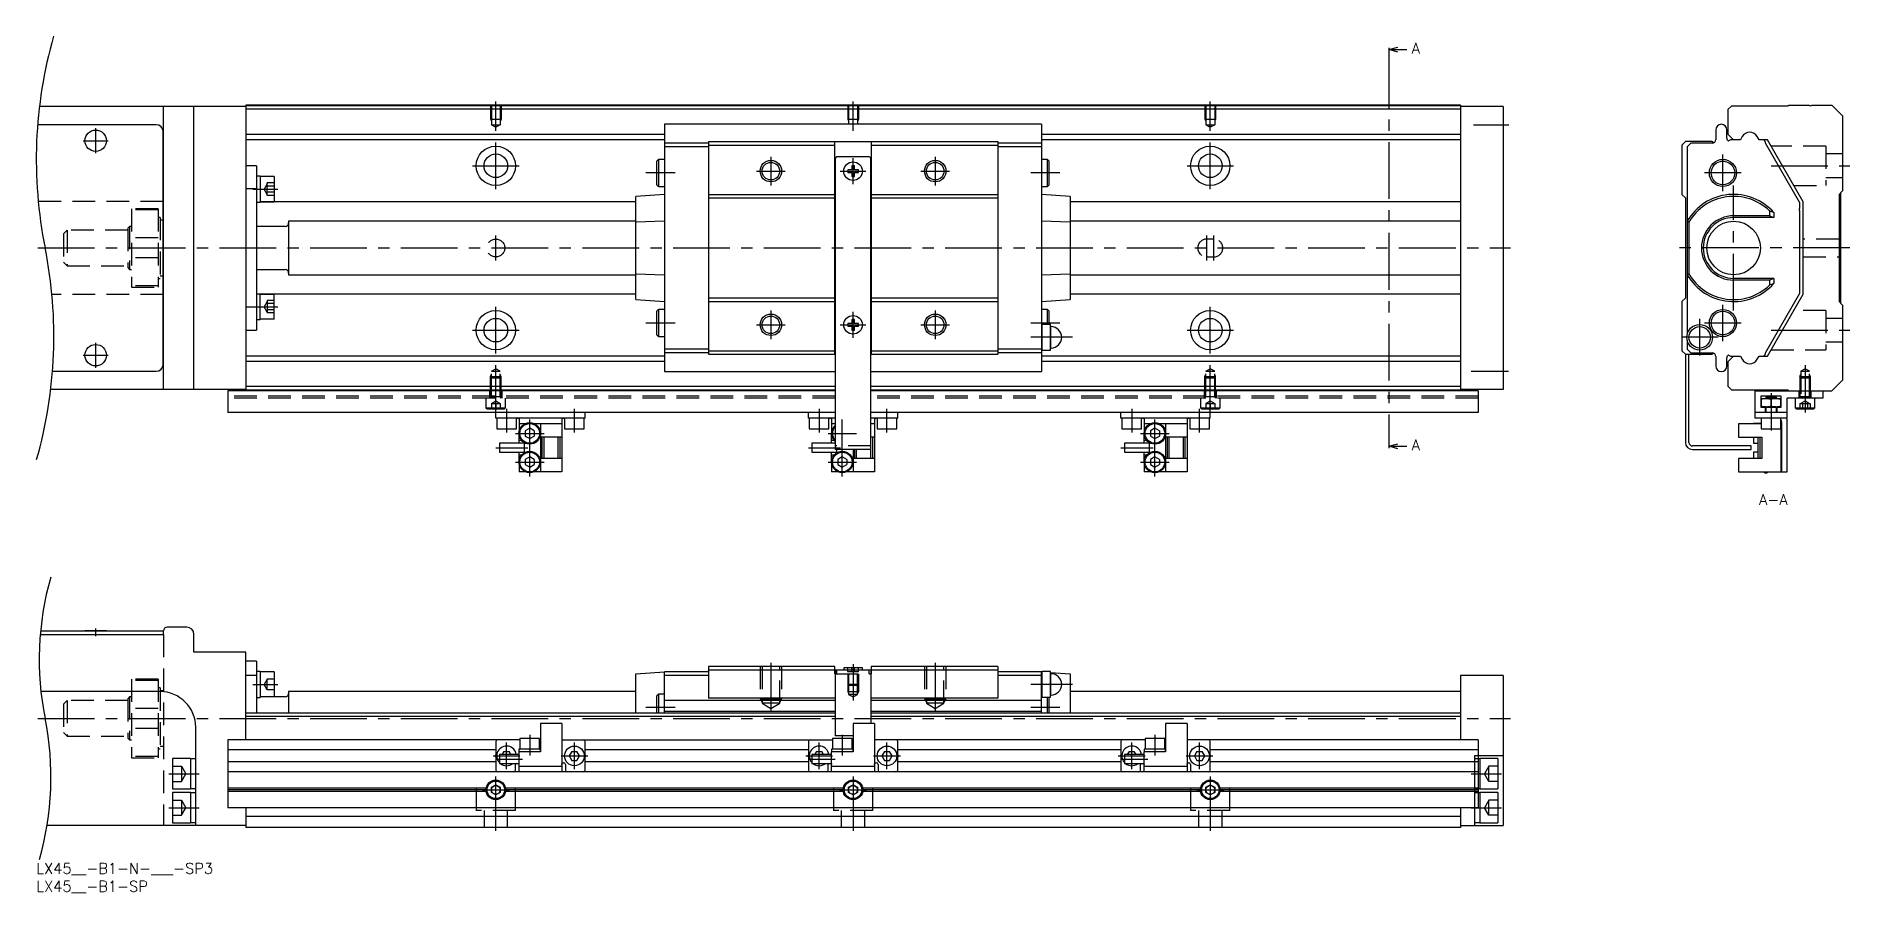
# Model space of a CAD drawing. Extents: x 0 to 508, y -8 to 231.
import ezdxf

# ---------------------------------------------------------------- set-up
doc = ezdxf.new("R2010")
doc.units = 0
doc.header["$LTSCALE"] = 0.5
doc.linetypes.add('CENTER', pattern=[50.8, 31.75, -6.35, 6.35, -6.35])
doc.linetypes.add('DASHED', pattern=[19.05, 12.7, -6.35])
for name, color, linetype in [('MSM_CENTER', 1, 'CENTER'), ('MSM_CONTINUOUS', 7, 'CONTINUOUS'), ('MSM_DASHED', 4, 'DASHED'), ('MSM_NARROW', 5, 'CONTINUOUS'), ('MSM_PART_NUMBER', 7, 'CONTINUOUS')]:
    doc.layers.add(name, color=color, linetype=linetype)
doc.styles.get("Standard").update_dxf_attribs({"font": 'txt.shx', "height": 3, "bigfont": 'bigfont.shx'})

# ---------------------------------------------------------------- blocks, each defined once
blk = doc.blocks.new('*U2')
at = {"layer": 'MSM_PART_NUMBER'}
blk.add_text('LX45__-B1-N-___-SP3', height=3, dxfattribs=at).set_placement((0, -3))
blk = doc.blocks.new('*U3')
at = {"layer": 'MSM_PART_NUMBER'}
blk.add_text('LX45__-B1-SP', height=3, dxfattribs=at).set_placement((0, -8))

msp = doc.modelspace()

# ---------------------------------------------------------------- linework, layer by layer
at = {"layer": 'MSM_CENTER'}
for p, q in [((378.64, 227.12), (378.64, 117.12)), ((128.64, 204.91), (128.64, 213.12)), ((228.64, 204.91), (228.64, 213.12)), ((328.64, 204.91), (328.64, 213.12)), ((16.64, 198.62), (16.64, 205.62)), ((402.32, 206.62), (412.26, 206.62)), ((13.14, 202.12), (20.14, 202.12)), ((128.64, 188.62), (128.64, 201.62)), ((328.64, 188.62), (328.64, 201.62)), ((472.14, 188), (472.14, 198.25)), ((122.15, 195.12), (135.14, 195.12)), ((178.84, 193.12), (170.64, 193.12)), ((201.64, 193.62), (209.64, 193.62)), ((205.64, 197.62), (205.64, 189.62)), ((225.04, 193.62), (232.24, 193.62)), ((228.64, 190.02), (228.64, 197.22)), ((247.64, 193.62), (255.64, 193.62)), ((251.64, 197.62), (251.64, 189.62)), ((286.54, 193.12), (278.44, 193.12)), ((322.14, 195.12), (335.14, 195.12)), ((477.27, 193.12), (467.01, 193.12)), ((485.67, 195.12), (507.64, 195.12)), ((60.64, 188.58), (67.64, 188.58)), ((475.14, 154.62), (475.14, 189.62)), ((128.64, 168.62), (128.64, 175.62)), ((327.64, 168.62), (327.64, 175.62)), ((329.64, 168.62), (329.64, 175.62)), ((0.46, 172.12), (412.64, 172.12)), ((507.64, 172.12), (459.64, 172.12)), ((60.64, 155.67), (67.64, 155.67)), ((128.64, 142.62), (128.64, 155.62)), ((205.64, 154.62), (205.64, 146.62)), ((228.64, 147.02), (228.64, 154.22)), ((251.64, 154.62), (251.64, 146.62)), ((328.64, 142.62), (328.64, 155.62)), ((472.14, 146), (472.14, 156.25)), ((122.14, 149.12), (135.14, 149.12)), ((178.84, 151.12), (170.64, 151.12)), ((201.64, 150.62), (209.64, 150.62)), ((225.04, 150.62), (232.24, 150.62)), ((247.64, 150.62), (255.64, 150.62)), ((286.54, 151.12), (278.44, 151.12)), ((322.14, 149.12), (335.14, 149.12)), ((465.64, 142), (465.64, 152.25)), ((477.27, 151.12), (467.01, 151.12)), ((485.67, 149.12), (507.64, 149.12)), ((16.64, 138.62), (16.64, 145.62)), ((290.04, 147.12), (278.44, 147.12)), ((470.77, 147.12), (460.51, 147.12)), ((13.14, 142.12), (20.14, 142.12)), ((128.64, 126.12), (128.64, 139.33)), ((328.64, 126.12), (328.64, 139.33)), ((401.64, 137.62), (412.14, 137.62)), ((495.14, 139.33), (495.14, 126.12)), ((131.64, 127.12), (131.64, 120.52)), ((150.64, 120.52), (150.64, 127.12)), ((219.14, 127.12), (219.14, 120.52)), ((238.14, 120.52), (238.14, 127.12)), ((306.64, 127.12), (306.64, 120.52)), ((325.64, 120.52), (325.64, 127.12)), ((485.64, 131.52), (485.64, 121.07)), ((138.13, 108.22), (138.13, 124.22)), ((225.63, 108.22), (225.63, 124.22)), ((313.13, 108.22), (313.13, 124.22)), ((134.13, 120.22), (142.13, 120.22)), ((221.63, 120.22), (229.63, 120.22)), ((309.13, 120.22), (317.13, 120.22)), ((128.64, 116.22), (137.64, 116.22)), ((134.13, 112.22), (142.13, 112.22)), ((216.14, 116.22), (225.14, 116.22)), ((221.63, 112.22), (229.63, 112.22)), ((303.64, 116.22), (312.64, 116.22)), ((309.13, 112.22), (317.13, 112.22)), ((16.64, 63.5), (16.64, 65.6)), ((205.64, 56), (205.64, 42.3)), ((251.64, 56), (251.64, 42.3)), ((228.64, 55.65), (228.64, 45.5)), ((60.64, 50), (67.64, 50)), ((290.04, 50), (278.44, 50)), ((178.84, 43.5), (170.64, 43.5)), ((286.54, 43.5), (278.44, 43.5)), ((0.46, 40.5), (412.64, 40.5)), ((138.13, 35.9), (138.13, 30.1)), ((225.63, 35.9), (225.63, 30.1)), ((313.13, 35.9), (313.13, 30.1)), ((131.64, 26.25), (131.64, 33.75)), ((150.64, 26.25), (150.64, 33.75)), ((219.14, 26.25), (219.14, 33.75)), ((238.14, 26.25), (238.14, 33.75)), ((306.64, 26.25), (306.64, 33.75)), ((325.64, 26.25), (325.64, 33.75)), ((127.89, 30), (135.39, 30)), ((128.64, 29.1), (136.14, 29.1)), ((146.89, 30), (154.39, 30)), ((215.39, 30), (222.89, 30)), ((216.14, 29.1), (223.64, 29.1)), ((234.39, 30), (241.89, 30)), ((302.89, 30), (310.39, 30)), ((303.64, 29.1), (311.14, 29.1)), ((321.89, 30), (329.39, 30)), ((37.14, 25), (45.64, 25)), ((124.89, 20.5), (132.39, 20.5)), ((128.64, 9), (128.64, 24.25)), ((224.89, 20.5), (232.39, 20.5)), ((228.64, 24.25), (228.64, 9)), ((324.89, 20.5), (332.39, 20.5)), ((328.64, 24.25), (328.64, 9)), ((401.64, 25), (410.14, 25)), ((37.14, 15.5), (45.64, 15.5)), ((401.64, 15.5), (410.14, 15.5))]:
    msp.add_line(p, q, dxfattribs=at)
at = {"layer": 'MSM_CONTINUOUS'}
for p, q in [((378.64, 227.62), (381.14, 228.29)), ((378.64, 228.12), (378.64, 227.12)), ((381.14, 226.95), (378.64, 227.62)), ((378.64, 227.62), (383.64, 227.62)), ((58.64, 211.72), (0.88, 211.72)), ((35.64, 132.52), (35.64, 211.72)), ((44.14, 132.52), (44.14, 211.72)), ((398.64, 212.12), (58.64, 212.12)), ((58.64, 212.12), (58.64, 132.12)), ((398.64, 211.92), (58.64, 211.92)), ((398.64, 210.92), (58.64, 210.92)), ((398.64, 212.12), (398.64, 132.12)), ((410.64, 211.72), (398.64, 211.72)), ((410.64, 211.72), (410.64, 132.52)), ((473.64, 210.92), (474.64, 211.92)), ((473.64, 203.87), (473.64, 210.92)), ((474.64, 211.92), (490.44, 211.92)), ((490.44, 211.92), (490.64, 212.12)), ((490.64, 212.12), (496.24, 212.12)), ((497.04, 212.12), (502.64, 212.12)), ((502.64, 212.12), (505.64, 209.12)), ((505.64, 209.12), (505.64, 188.12)), ((33.54, 206.62), (0.38, 206.62)), ((35.54, 139.62), (35.54, 204.62)), ((175.84, 203.87), (58.64, 203.87)), ((281.44, 206.72), (175.84, 206.72)), ((175.84, 206.72), (175.84, 137.52)), ((281.44, 206.72), (281.44, 137.52)), ((398.64, 203.87), (281.44, 203.87)), ((470.14, 205.17), (470.14, 202.47)), ((473.24, 202.87), (473.24, 205.17)), ((475.14, 202.37), (473.64, 203.87)), ((477.54, 203.27), (477.03, 202.37)), ((482.25, 202.37), (481.74, 203.27)), ((35.64, 202.22), (35.54, 202.22)), ((175.84, 202.37), (58.64, 202.37)), ((188.14, 201.47), (175.84, 201.47)), ((188.14, 200.47), (175.84, 200.47)), ((188.14, 201.88), (269.14, 201.88)), ((188.14, 201.88), (188.14, 142.38)), ((188.14, 200.88), (223.54, 200.88)), ((223.54, 142.38), (223.54, 201.88)), ((233.74, 201.88), (233.74, 142.38)), ((233.74, 200.88), (269.14, 200.88)), ((269.14, 201.88), (269.14, 142.38)), ((281.44, 201.47), (269.14, 201.47)), ((281.44, 200.47), (269.14, 200.47)), ((398.64, 202.37), (281.44, 202.37)), ((461.64, 201.87), (460.64, 200.87)), ((460.64, 200.87), (460.64, 187.12)), ((469.02, 201.87), (461.64, 201.87)), ((463.14, 201.47), (462.14, 200.47)), ((462.14, 200.47), (462.14, 147.97)), ((469.14, 201.47), (463.14, 201.47)), ((475.09, 202.42), (474.44, 202.42)), ((477.03, 202.37), (475.14, 202.37)), ((484.64, 202.37), (482.25, 202.37)), ((484.03, 201.42), (484.03, 201.62)), ((493.64, 184.79), (484.03, 201.42)), ((494.64, 185.05), (484.64, 202.37)), ((35.64, 197.72), (35.54, 197.72)), ((61.64, 195.12), (58.64, 195.12)), ((61.64, 195.12), (61.64, 149.12)), ((174.24, 196.92), (173.74, 196.42)), ((173.74, 189.82), (173.74, 196.42)), ((174.24, 189.32), (174.24, 196.92)), ((175.84, 196.92), (174.24, 196.92)), ((223.64, 197.12), (223.64, 115.72)), ((233.14, 197.62), (224.14, 197.62)), ((228.27, 193.99), (227.14, 193.99)), ((227.14, 193.25), (228.27, 193.25)), ((228.27, 195.13), (228.27, 193.99)), ((228.27, 193.25), (228.27, 192.12)), ((229.01, 193.99), (229.01, 195.13)), ((230.15, 193.99), (229.01, 193.99)), ((229.01, 193.25), (230.15, 193.25)), ((229.01, 192.12), (229.01, 193.25)), ((233.64, 113.22), (233.64, 197.12)), ((283.04, 196.92), (281.44, 196.92)), ((283.54, 196.42), (283.04, 196.92)), ((283.04, 189.32), (283.04, 196.92)), ((283.54, 189.82), (283.54, 196.42)), ((61.64, 188.65), (58.64, 188.65)), ((62.64, 192.23), (61.64, 192.23)), ((62.64, 192.23), (62.64, 184.93)), ((66.64, 192.08), (62.64, 192.08)), ((66.64, 192.08), (66.64, 185.08)), ((173.74, 189.82), (174.24, 189.32)), ((174.24, 189.32), (175.84, 189.32)), ((281.44, 189.32), (283.04, 189.32)), ((283.04, 189.32), (283.54, 189.82)), ((505.64, 188.12), (504.64, 187.12)), ((35.64, 185.12), (35.54, 185.12)), ((61.64, 184.93), (62.64, 184.93)), ((62.64, 185.08), (66.64, 185.08)), ((167.84, 185.05), (62.64, 185.05)), ((175.84, 187.12), (167.84, 186.57)), ((167.84, 157.68), (167.84, 186.57)), ((188.14, 187.13), (223.54, 187.13)), ((188.14, 186.13), (223.54, 186.13)), ((233.74, 187.13), (269.14, 187.13)), ((233.74, 186.13), (269.14, 186.13)), ((289.44, 186.57), (281.44, 187.12)), ((289.44, 186.57), (289.44, 157.68)), ((398.64, 185.05), (289.44, 185.05)), ((460.64, 187.12), (461.64, 186.12)), ((461.64, 186.12), (461.64, 158.12)), ((493.64, 183.27), (493.64, 184.79)), ((494.64, 159.2), (494.64, 185.05)), ((504.64, 187.12), (504.64, 157.12)), ((505.14, 156.62), (505.14, 187.62)), ((35.64, 179.87), (35.54, 179.87)), ((69.64, 178.12), (61.64, 178.12)), ((70.64, 179.62), (70.64, 164.62)), ((167.84, 179.62), (70.64, 179.62)), ((175.84, 179.61), (167.84, 179.36)), ((289.44, 179.36), (281.44, 179.61)), ((398.64, 179.62), (289.44, 179.62)), ((462.64, 179.36), (462.14, 179.61)), ((462.64, 179.36), (462.64, 164.89)), ((485.2, 181.12), (475.14, 181.12)), ((486.42, 180.62), (475.14, 180.62)), ((485.2, 182.49), (485.2, 181.12)), ((485.2, 181.12), (486.42, 180.62)), ((486.42, 182.01), (486.42, 180.62)), ((493.64, 159.46), (493.64, 182.47)), ((35.54, 164.37), (35.64, 164.37)), ((61.64, 166.12), (69.64, 166.12)), ((70.64, 164.62), (167.84, 164.62)), ((167.84, 164.89), (175.84, 164.64)), ((281.44, 164.64), (289.44, 164.89)), ((289.44, 164.62), (398.64, 164.62)), ((462.14, 164.64), (462.64, 164.89)), ((486.42, 163.62), (475.14, 163.62)), ((485.2, 163.12), (475.14, 163.12)), ((486.42, 163.62), (485.2, 163.12)), ((485.2, 163.12), (485.2, 161.76)), ((486.42, 163.62), (486.42, 162.24)), ((35.64, 159.12), (35.54, 159.12)), ((61.64, 159.32), (62.64, 159.32)), ((62.64, 152.02), (62.64, 159.32)), ((167.84, 159.2), (62.64, 159.2)), ((62.64, 159.17), (66.64, 159.17)), ((66.64, 152.17), (66.64, 159.17)), ((167.84, 157.68), (175.84, 157.12)), ((188.14, 158.13), (223.54, 158.13)), ((233.74, 158.13), (269.14, 158.13)), ((281.44, 157.12), (289.44, 157.68)), ((398.64, 159.2), (289.44, 159.2)), ((461.64, 158.12), (460.64, 157.12)), ((484.03, 142.82), (493.64, 159.46)), ((484.64, 141.87), (494.64, 159.2)), ((61.64, 155.6), (58.64, 155.6)), ((174.24, 154.92), (173.74, 154.42)), ((173.74, 147.82), (173.74, 154.42)), ((174.24, 147.32), (174.24, 154.92)), ((175.84, 154.92), (174.24, 154.92)), ((188.14, 157.13), (223.54, 157.13)), ((233.74, 157.13), (269.14, 157.13)), ((283.04, 154.92), (281.44, 154.92)), ((283.54, 154.42), (283.04, 154.92)), ((283.04, 150.72), (283.04, 154.92)), ((283.54, 150.72), (283.54, 154.42)), ((460.64, 157.12), (460.64, 143.37)), ((504.64, 157.12), (505.64, 156.12)), ((505.64, 156.12), (505.64, 135.12)), ((58.64, 149.12), (61.64, 149.12)), ((62.64, 152.02), (61.64, 152.02)), ((66.64, 152.17), (62.64, 152.17)), ((173.74, 147.82), (174.24, 147.32)), ((174.24, 147.32), (175.84, 147.32)), ((228.27, 150.99), (227.14, 150.99)), ((227.14, 150.25), (228.27, 150.25)), ((228.27, 152.13), (228.27, 150.99)), ((228.27, 150.25), (228.27, 149.12)), ((229.01, 150.99), (229.01, 152.13)), ((230.15, 150.99), (229.01, 150.99)), ((229.01, 150.25), (230.15, 150.25)), ((229.01, 149.12), (229.01, 150.25)), ((281.6, 150.72), (281.44, 150.12)), ((281.6, 143.52), (281.6, 150.72)), ((283.88, 150.72), (281.6, 150.72)), ((283.88, 143.52), (283.88, 150.72)), ((284.04, 150.12), (283.88, 150.72)), ((284.04, 144.12), (284.04, 150.12)), ((35.64, 146.52), (35.54, 146.52)), ((188.14, 143.77), (175.84, 143.77)), ((188.14, 142.77), (175.84, 142.77)), ((188.14, 143.38), (223.54, 143.38)), ((188.14, 142.38), (223.64, 142.38)), ((233.64, 142.38), (269.14, 142.38)), ((233.74, 143.38), (269.14, 143.38)), ((281.44, 143.77), (269.14, 143.77)), ((281.44, 142.77), (269.14, 142.77)), ((281.44, 144.12), (281.6, 143.52)), ((281.6, 143.52), (283.88, 143.52)), ((283.88, 143.52), (284.04, 144.12)), ((460.64, 143.37), (461.64, 142.37)), ((461.64, 142.37), (461.64, 117.72)), ((461.64, 142.37), (469.02, 142.37)), ((462.14, 146.28), (462.14, 143.77)), ((462.14, 143.77), (463.14, 142.77)), ((462.64, 117.72), (462.64, 142.37)), ((463.14, 142.77), (469.14, 142.77)), ((484.03, 142.62), (484.03, 142.82)), ((4.55, 137.62), (33.54, 137.62)), ((35.54, 142.02), (35.64, 142.02)), ((175.84, 141.87), (58.64, 141.87)), ((175.84, 140.37), (58.64, 140.37)), ((175.84, 137.52), (223.64, 137.52)), ((233.64, 137.52), (281.44, 137.52)), ((398.64, 141.87), (281.44, 141.87)), ((398.64, 140.37), (281.44, 140.37)), ((470.14, 141.77), (470.14, 139.07)), ((473.24, 139.07), (473.24, 141.37)), ((473.64, 140.37), (475.14, 141.87)), ((473.64, 133.32), (473.64, 140.37)), ((474.44, 141.82), (475.09, 141.82)), ((475.14, 141.87), (477.03, 141.87)), ((477.03, 141.87), (477.54, 140.98)), ((481.74, 140.98), (482.25, 141.87)), ((482.25, 141.87), (484.64, 141.87)), ((58.64, 132.52), (4.05, 132.52)), ((53.64, 132.12), (53.64, 126.12)), ((223.64, 132.12), (53.64, 132.12)), ((223.64, 133.32), (58.64, 133.32)), ((223.64, 132.32), (58.64, 132.32)), ((398.64, 133.32), (233.64, 133.32)), ((398.64, 132.32), (233.64, 132.32)), ((403.64, 132.12), (233.64, 132.12)), ((410.64, 132.52), (398.64, 132.52)), ((403.64, 132.12), (403.64, 126.12)), ((474.64, 132.32), (473.64, 133.32)), ((490.44, 132.32), (474.64, 132.32)), ((481.14, 124.52), (481.14, 132.12)), ((481.14, 132.12), (502.64, 132.12)), ((490.64, 132.12), (490.44, 132.32)), ((490.64, 132.12), (490.44, 132.32)), ((500.14, 132.12), (500.14, 130.12)), ((505.64, 135.12), (502.64, 132.12)), ((488.49, 130.62), (482.79, 130.62)), ((482.79, 130.62), (482.79, 127.62)), ((482.79, 127.62), (488.49, 127.62)), ((482.89, 130.02), (488.39, 130.02)), ((482.89, 130.02), (482.89, 127.62)), ((482.89, 129.78), (483.56, 129.96)), ((483.53, 127.7), (482.89, 127.87)), ((484.17, 127.63), (483.53, 127.7)), ((483.56, 129.96), (483.91, 130.01)), ((483.91, 130.01), (484.27, 130.02)), ((483.94, 127.62), (483.94, 126.12)), ((484.34, 130.52), (484.14, 130.32)), ((484.14, 130.32), (484.14, 130.02)), ((484.14, 130.32), (487.14, 130.32)), ((484.14, 127.62), (484.14, 126.12)), ((484.27, 127.62), (484.17, 127.63)), ((484.27, 130.02), (484.36, 130.02)), ((484.62, 127.64), (484.27, 127.62)), ((484.34, 130.52), (486.94, 130.52)), ((484.36, 130.02), (485, 129.95)), ((484.97, 127.69), (484.62, 127.64)), ((485.64, 127.87), (484.97, 127.69)), ((485, 129.95), (485.64, 129.78)), ((485.64, 129.78), (486.31, 129.96)), ((485.64, 127.87), (485.64, 129.78)), ((486.28, 127.7), (485.64, 127.87)), ((486.92, 127.63), (486.28, 127.7)), ((486.31, 129.96), (486.66, 130.01)), ((486.66, 130.01), (487.02, 130.02)), ((487.02, 127.62), (486.92, 127.63)), ((487.14, 130.32), (486.94, 130.52)), ((487.02, 130.02), (487.11, 130.02)), ((487.33, 127.64), (487.02, 127.62)), ((487.11, 130.02), (487.75, 129.95)), ((487.14, 130.02), (487.14, 130.32)), ((487.14, 126.12), (487.14, 127.62)), ((487.37, 127.64), (487.33, 127.64)), ((487.34, 126.12), (487.34, 127.62)), ((487.72, 127.69), (487.37, 127.64)), ((488.39, 127.87), (487.72, 127.69)), ((487.75, 129.95), (488.39, 129.78)), ((488.39, 127.62), (488.39, 130.02)), ((488.49, 127.62), (488.49, 130.62)), ((490.14, 124.52), (490.14, 130.12)), ((500.14, 130.12), (490.14, 130.12)), ((492.39, 130.12), (492.39, 127.42)), ((492.39, 127.42), (492.69, 127.12)), ((492.39, 127.42), (497.89, 127.42)), ((492.69, 127.12), (497.59, 127.12)), ((495.14, 130.62), (494.64, 130.12)), ((495.64, 130.12), (495.14, 130.62)), ((497.59, 127.12), (497.89, 127.42)), ((497.89, 127.42), (497.89, 130.12)), ((223.64, 126.12), (53.64, 126.12)), ((128.64, 124.52), (128.64, 126.12)), ((153.64, 124.52), (128.64, 124.52)), ((128.89, 124.52), (128.89, 121.52)), ((134.39, 121.52), (134.39, 124.52)), ((134.64, 124.52), (134.81, 124.52)), ((134.81, 124.52), (134.95, 124.52)), ((134.95, 124.52), (135.06, 124.5)), ((135.06, 124.5), (135.12, 124.45)), ((135.12, 124.45), (135.14, 124.39)), ((135.14, 124.39), (135.14, 120.47)), ((136.82, 122.92), (135.14, 122.92)), ((147.14, 122.92), (139.44, 122.92)), ((141.14, 122.92), (141.14, 109.52)), ((147.14, 124.39), (147.16, 124.46)), ((147.14, 124.39), (147.14, 109.52)), ((147.16, 124.46), (147.24, 124.5)), ((147.24, 124.5), (147.35, 124.52)), ((147.35, 124.52), (147.49, 124.52)), ((147.49, 124.52), (147.64, 124.52)), ((147.89, 124.52), (147.89, 121.52)), ((153.39, 121.52), (153.39, 124.52)), ((153.64, 124.52), (153.64, 126.12)), ((216.14, 124.52), (216.14, 126.12)), ((223.64, 124.52), (216.14, 124.52)), ((216.39, 124.52), (216.39, 121.52)), ((221.89, 121.52), (221.89, 124.52)), ((222.14, 124.52), (222.31, 124.52)), ((222.31, 124.52), (222.45, 124.52)), ((222.45, 124.52), (222.56, 124.5)), ((222.56, 124.5), (222.62, 124.45)), ((222.62, 124.45), (222.64, 124.39)), ((222.64, 124.39), (222.64, 120.47)), ((223.64, 122.92), (222.64, 122.92)), ((403.64, 126.12), (233.64, 126.12)), ((241.14, 124.52), (233.64, 124.52)), ((234.64, 122.92), (233.64, 122.92)), ((234.64, 124.39), (234.66, 124.46)), ((234.64, 124.39), (234.64, 109.52)), ((234.66, 124.46), (234.74, 124.5)), ((234.74, 124.5), (234.85, 124.52)), ((234.85, 124.52), (234.99, 124.52)), ((234.99, 124.52), (235.14, 124.52)), ((235.39, 124.52), (235.39, 121.52)), ((240.89, 121.52), (240.89, 124.52)), ((241.14, 124.52), (241.14, 126.12)), ((303.64, 124.52), (303.64, 126.12)), ((328.64, 124.52), (303.64, 124.52)), ((303.89, 124.52), (303.89, 121.52)), ((309.39, 121.52), (309.39, 124.52)), ((309.64, 124.52), (309.81, 124.52)), ((309.81, 124.52), (309.95, 124.52)), ((309.95, 124.52), (310.06, 124.5)), ((310.06, 124.5), (310.12, 124.45)), ((310.12, 124.45), (310.14, 124.39)), ((310.14, 124.39), (310.14, 120.47)), ((311.82, 122.92), (310.14, 122.92)), ((322.14, 122.92), (314.44, 122.92)), ((316.14, 122.92), (316.14, 109.52)), ((322.14, 124.39), (322.16, 124.46)), ((322.14, 124.39), (322.14, 109.52)), ((322.16, 124.46), (322.24, 124.5)), ((322.24, 124.5), (322.35, 124.52)), ((322.35, 124.52), (322.49, 124.52)), ((322.49, 124.52), (322.64, 124.52)), ((322.89, 124.52), (322.89, 121.52)), ((328.39, 121.52), (328.39, 124.52)), ((328.64, 124.52), (328.64, 126.12)), ((482.89, 122.92), (476.54, 122.92)), ((476.54, 122.92), (476.54, 119.22)), ((480.74, 122.97), (480.74, 122.92)), ((482.89, 122.97), (480.74, 122.97)), ((490.14, 126.12), (481.14, 126.12)), ((490.14, 124.52), (481.14, 124.52)), ((482.89, 124.52), (482.89, 121.52)), ((488.39, 121.52), (488.39, 124.52)), ((488.49, 122.92), (488.39, 122.92)), ((488.49, 109.52), (488.49, 122.92)), ((488.49, 122.87), (488.54, 122.87)), ((488.54, 123.52), (488.54, 109.52)), ((490.14, 109.52), (490.14, 123.52)), ((128.89, 121.52), (134.39, 121.52)), ((129.64, 117.47), (129.64, 114.97)), ((136.64, 117.47), (129.64, 117.47)), ((135.14, 117.47), (135.14, 119.98)), ((135.89, 118.22), (135.14, 118.22)), ((136.64, 114.83), (136.64, 117.62)), ((138.13, 121.67), (136.88, 120.95)), ((136.88, 120.95), (136.88, 119.5)), ((136.88, 119.5), (138.13, 118.78)), ((139.38, 120.95), (138.13, 121.67)), ((138.13, 118.78), (139.38, 119.5)), ((139.38, 120.95), (139.38, 119.5)), ((147.14, 119.22), (141.14, 119.22)), ((141.64, 113.22), (141.64, 119.22)), ((142.14, 113.22), (142.14, 119.22)), ((146.14, 113.22), (146.14, 119.22)), ((146.64, 113.22), (146.64, 119.22)), ((147.89, 121.52), (153.39, 121.52)), ((216.39, 121.52), (221.89, 121.52)), ((217.14, 117.47), (217.14, 114.97)), ((223.64, 117.47), (217.14, 117.47)), ((222.64, 117.47), (222.64, 119.98)), ((223.39, 118.22), (222.64, 118.22)), ((234.64, 119.22), (233.64, 119.22)), ((234.14, 113.22), (234.14, 119.22)), ((235.39, 121.52), (240.89, 121.52)), ((303.89, 121.52), (309.39, 121.52)), ((304.64, 117.47), (304.64, 114.97)), ((311.64, 117.47), (304.64, 117.47)), ((310.14, 117.47), (310.14, 119.98)), ((310.89, 118.22), (310.14, 118.22)), ((311.64, 114.83), (311.64, 117.62)), ((313.13, 121.67), (311.88, 120.95)), ((311.88, 120.95), (311.88, 119.5)), ((311.88, 119.5), (313.13, 118.78)), ((314.38, 120.95), (313.13, 121.67)), ((313.13, 118.78), (314.38, 119.5)), ((314.38, 120.95), (314.38, 119.5)), ((322.14, 119.22), (316.14, 119.22)), ((316.64, 113.22), (316.64, 119.22)), ((317.14, 113.22), (317.14, 119.22)), ((321.14, 113.22), (321.14, 119.22)), ((321.64, 113.22), (321.64, 119.22)), ((322.89, 121.52), (328.39, 121.52)), ((378.64, 116.62), (381.14, 117.29)), ((378.64, 117.12), (378.64, 116.12)), ((476.54, 119.22), (483.04, 119.22)), ((480.74, 119.22), (480.74, 117.47)), ((480.74, 117.47), (482.04, 117.47)), ((482.04, 113.22), (482.04, 119.22)), ((482.54, 113.22), (482.54, 119.22)), ((482.89, 121.52), (488.39, 121.52)), ((483.04, 119.22), (483.04, 113.22)), ((129.64, 114.97), (136.64, 114.97)), ((135.14, 112.47), (135.14, 114.97)), ((135.14, 114.22), (135.89, 114.22)), ((135.14, 111.98), (135.14, 109.52)), ((138.13, 113.67), (136.88, 112.95)), ((136.88, 112.95), (136.88, 111.5)), ((139.38, 112.95), (138.13, 113.67)), ((139.38, 112.95), (139.38, 111.5)), ((147.14, 113.22), (141.14, 113.22)), ((217.14, 114.97), (224.14, 114.97)), ((222.64, 112.47), (222.64, 114.97)), ((222.64, 114.22), (223.39, 114.22)), ((222.64, 111.98), (222.64, 109.52)), ((233.64, 115.72), (223.64, 115.72)), ((224.14, 114.83), (224.14, 115.72)), ((225.63, 113.67), (224.38, 112.95)), ((224.38, 112.95), (224.38, 111.5)), ((226.88, 112.95), (225.63, 113.67)), ((226.88, 112.95), (226.88, 111.5)), ((228.64, 115.72), (228.64, 109.52)), ((234.64, 113.22), (228.64, 113.22)), ((229.14, 113.22), (229.14, 115.72)), ((229.64, 113.22), (229.64, 115.72)), ((304.64, 114.97), (311.64, 114.97)), ((310.14, 112.47), (310.14, 114.97)), ((310.14, 114.22), (310.89, 114.22)), ((310.14, 111.98), (310.14, 109.52)), ((313.13, 113.67), (311.88, 112.95)), ((311.88, 112.95), (311.88, 111.5)), ((314.38, 112.95), (313.13, 113.67)), ((314.38, 112.95), (314.38, 111.5)), ((322.14, 113.22), (316.14, 113.22)), ((381.14, 115.95), (378.64, 116.62)), ((378.64, 116.62), (383.64, 116.62)), ((480.04, 116.72), (463.64, 116.72)), ((463.64, 115.72), (480.04, 115.72)), ((476.54, 113.22), (476.54, 109.52)), ((483.04, 113.22), (476.54, 113.22)), ((480.04, 115.72), (480.04, 116.72)), ((480.74, 114.97), (480.74, 113.22)), ((482.04, 114.97), (480.74, 114.97)), ((136.82, 109.52), (135.14, 109.52)), ((136.88, 111.5), (138.13, 110.78)), ((138.13, 110.78), (139.38, 111.5)), ((147.14, 109.52), (139.44, 109.52)), ((224.32, 109.52), (222.64, 109.52)), ((224.38, 111.5), (225.63, 110.78)), ((225.63, 110.78), (226.88, 111.5)), ((234.64, 109.52), (226.94, 109.52)), ((311.82, 109.52), (310.14, 109.52)), ((311.88, 111.5), (313.13, 110.78)), ((313.13, 110.78), (314.38, 111.5)), ((322.14, 109.52), (314.44, 109.52)), ((476.54, 109.52), (488.49, 109.52)), ((480.74, 109.52), (480.74, 109.47)), ((480.74, 109.47), (483.74, 109.47)), ((483.74, 109.52), (483.74, 109.22)), ((483.74, 109.22), (484.54, 109.22)), ((484.54, 109.52), (484.54, 109.22)), ((488.49, 109.57), (488.54, 109.57)), ((488.54, 109.52), (490.14, 109.52)), ((42.14, 66), (36.64, 66)), ((1.12, 64), (35.64, 64)), ((1.21, 65), (35.54, 65)), ((13.64, 65.1), (19.64, 65.1)), ((13.64, 65.1), (13.64, 65)), ((19.64, 65), (19.64, 65.1)), ((35.54, 65), (35.54, 64)), ((35.64, 64), (35.64, 65)), ((44.14, 59), (44.14, 64)), ((58.64, 59), (44.14, 59)), ((58.64, 34.5), (58.64, 59)), ((61.64, 56.5), (58.64, 56.5)), ((61.64, 56.5), (61.64, 42)), ((61.64, 52.5), (58.64, 52.5)), ((62.64, 53.65), (61.64, 53.65)), ((62.64, 53.65), (62.64, 46.35)), ((66.64, 53.5), (62.64, 53.5)), ((66.64, 53.5), (66.64, 46.5)), ((167.84, 53), (175.84, 53.5)), ((167.84, 42), (167.84, 53)), ((188.14, 53.5), (175.84, 53.5)), ((175.84, 42), (175.84, 53.5)), ((188.14, 52.5), (175.84, 52.5)), ((223.54, 55), (188.14, 55)), ((188.14, 55), (188.14, 46.15)), ((223.54, 54), (188.14, 54)), ((223.54, 53), (223.54, 55)), ((223.54, 53), (223.64, 53)), ((223.64, 54), (223.64, 35.6)), ((233.64, 54), (223.64, 54)), ((231.24, 54.65), (226.04, 54.65)), ((226.04, 54.65), (226.04, 54)), ((231.24, 54), (231.24, 54.65)), ((233.64, 54), (233.64, 39.1)), ((233.64, 53), (233.74, 53)), ((233.74, 55), (233.74, 53)), ((269.14, 55), (233.74, 55)), ((269.14, 54), (233.74, 54)), ((269.14, 55), (269.14, 46.15)), ((281.44, 53.5), (269.14, 53.5)), ((281.44, 52.5), (269.14, 52.5)), ((281.6, 53.6), (281.44, 53)), ((281.44, 53.5), (281.57, 53.49)), ((281.44, 42), (281.44, 53.5)), ((281.6, 46.4), (281.6, 53.6)), ((283.88, 53.6), (281.6, 53.6)), ((284.04, 53), (283.88, 53.6)), ((283.88, 46.4), (283.88, 53.6)), ((283.95, 53.34), (289.44, 53)), ((284.04, 47), (284.04, 53)), ((289.44, 53), (289.44, 42)), ((410.64, 52.5), (398.64, 52.5)), ((398.64, 52.5), (398.64, 34.5)), ((410.64, 52.5), (410.64, 10.5)), ((34.64, 48), (1.31, 48)), ((61.64, 46.35), (62.64, 46.35)), ((69.64, 46.5), (62.64, 46.5)), ((70.64, 48), (70.64, 42)), ((167.84, 48), (70.64, 48)), ((174.24, 47.3), (173.74, 46.8)), ((173.74, 42), (173.74, 46.8)), ((174.24, 42), (174.24, 47.3)), ((175.84, 47.3), (174.24, 47.3)), ((223.64, 46.15), (188.14, 46.15)), ((269.14, 46.15), (233.64, 46.15)), ((281.44, 47), (281.6, 46.4)), ((281.6, 46.4), (283.88, 46.4)), ((283.04, 42), (283.04, 46.4)), ((283.54, 42), (283.54, 46.4)), ((283.88, 46.4), (284.04, 47)), ((398.64, 48), (289.44, 48)), ((223.64, 42), (58.64, 42)), ((223.64, 41), (58.64, 41)), ((223.64, 45.5), (175.84, 45.5)), ((223.64, 42.4), (175.84, 42.4)), ((281.44, 45.5), (233.64, 45.5)), ((281.44, 42.4), (233.64, 42.4)), ((398.64, 42), (233.64, 42)), ((398.64, 41), (233.64, 41)), ((44.64, 10.5), (44.64, 38)), ((141.14, 39.1), (141.14, 31.1)), ((147.14, 39.1), (141.14, 39.1)), ((147.14, 39.1), (147.14, 25.5)), ((228.64, 35.6), (223.64, 35.6)), ((228.64, 39.1), (228.64, 31.1)), ((234.64, 39.1), (228.64, 39.1)), ((234.64, 39.1), (234.64, 25.5)), ((316.14, 39.1), (316.14, 31.1)), ((322.14, 39.1), (316.14, 39.1)), ((322.14, 39.1), (322.14, 25.5)), ((53.64, 34.5), (53.64, 15.5)), ((135.38, 34.5), (53.64, 34.5)), ((128.64, 31.7), (53.64, 31.7)), ((128.64, 34), (128.64, 26)), ((130.92, 31.25), (130.4, 30.35)), ((130.92, 31.25), (132.36, 31.25)), ((132.88, 30.35), (132.36, 31.25)), ((135.13, 31.9), (135.13, 31.1)), ((141.13, 31.9), (135.13, 31.9)), ((141.14, 31.1), (135.13, 31.1)), ((135.14, 25.5), (135.14, 31.1)), ((135.38, 34.9), (135.38, 31.9)), ((140.88, 34.9), (135.38, 34.9)), ((140.88, 31.9), (140.88, 34.9)), ((141.14, 34.5), (140.88, 34.5)), ((141.13, 31.1), (141.13, 31.9)), ((147.14, 34.5), (222.88, 34.5)), ((149.92, 31.25), (149.2, 30)), ((149.92, 31.25), (151.36, 31.25)), ((152.08, 30), (151.36, 31.25)), ((153.64, 26), (153.64, 34)), ((216.14, 31.7), (153.64, 31.7)), ((216.14, 34), (216.14, 26)), ((218.42, 31.25), (217.9, 30.35)), ((218.42, 31.25), (219.86, 31.25)), ((220.38, 30.35), (219.86, 31.25)), ((222.63, 31.9), (222.63, 31.1)), ((228.63, 31.9), (222.63, 31.9)), ((228.64, 31.1), (222.63, 31.1)), ((222.64, 25.5), (222.64, 31.1)), ((222.88, 34.9), (222.88, 31.9)), ((228.38, 34.9), (222.88, 34.9)), ((228.38, 31.9), (228.38, 34.9)), ((228.64, 34.5), (228.38, 34.5)), ((228.63, 31.1), (228.63, 31.9)), ((310.38, 34.5), (234.64, 34.5)), ((237.42, 31.25), (236.7, 30)), ((237.42, 31.25), (238.86, 31.25)), ((239.58, 30), (238.86, 31.25)), ((241.14, 26), (241.14, 34)), ((303.64, 31.7), (241.14, 31.7)), ((303.64, 34), (303.64, 26)), ((305.92, 31.25), (305.4, 30.35)), ((305.92, 31.25), (307.36, 31.25)), ((307.88, 30.35), (307.36, 31.25)), ((310.13, 31.9), (310.13, 31.1)), ((316.13, 31.9), (310.13, 31.9)), ((316.14, 31.1), (310.13, 31.1)), ((310.14, 25.5), (310.14, 31.1)), ((310.38, 34.9), (310.38, 31.9)), ((315.88, 34.9), (310.38, 34.9)), ((315.88, 31.9), (315.88, 34.9)), ((316.14, 34.5), (315.88, 34.5)), ((316.13, 31.1), (316.13, 31.9)), ((403.64, 34.5), (322.14, 34.5)), ((324.92, 31.25), (324.2, 30)), ((324.92, 31.25), (326.36, 31.25)), ((327.08, 30), (326.36, 31.25)), ((328.64, 26), (328.64, 34)), ((403.64, 31.7), (328.64, 31.7)), ((403.64, 34.5), (403.64, 15.5)), ((43.14, 29.25), (38.14, 29.25)), ((38.14, 29.25), (38.14, 20.75)), ((43.14, 29.25), (43.14, 20.75)), ((44.64, 29.15), (43.14, 29.15)), ((128.64, 28.3), (53.64, 28.3)), ((403.64, 25.5), (53.64, 25.5)), ((128.64, 30.3), (128.47, 30)), ((128.47, 30), (128.64, 29.7)), ((135.14, 30.35), (129.64, 30.35)), ((129.64, 30.35), (129.64, 27.85)), ((129.64, 27.85), (135.14, 27.85)), ((134.14, 26), (134.14, 27.6)), ((135.07, 27.85), (135.12, 27.73)), ((135.12, 27.73), (135.14, 27.6)), ((135.14, 27.15), (147.14, 27.15)), ((135.14, 27.1), (147.14, 27.1)), ((135.19, 27.15), (135.19, 27.1)), ((147.09, 27.15), (147.09, 27.1)), ((147.14, 27.6), (147.16, 27.75)), ((147.16, 27.75), (147.24, 27.89)), ((147.24, 27.89), (147.35, 28)), ((147.35, 28), (147.49, 28.08)), ((147.49, 28.08), (147.64, 28.1)), ((148.14, 27.6), (148.14, 26)), ((149.2, 30), (149.92, 28.75)), ((149.92, 28.75), (151.36, 28.75)), ((151.36, 28.75), (152.08, 30)), ((153.82, 30), (153.64, 30.3)), ((153.64, 29.7), (153.82, 30)), ((216.14, 28.3), (153.64, 28.3)), ((216.14, 30.3), (215.97, 30)), ((215.97, 30), (216.14, 29.7)), ((222.64, 30.35), (217.14, 30.35)), ((217.14, 30.35), (217.14, 27.85)), ((217.14, 27.85), (222.64, 27.85)), ((221.64, 26), (221.64, 27.6)), ((222.57, 27.85), (222.62, 27.73)), ((222.62, 27.73), (222.64, 27.6)), ((222.64, 27.15), (234.64, 27.15)), ((222.64, 27.1), (234.64, 27.1)), ((222.69, 27.15), (222.69, 27.1)), ((234.59, 27.15), (234.59, 27.1)), ((234.64, 27.6), (234.66, 27.75)), ((234.66, 27.75), (234.74, 27.89)), ((234.74, 27.89), (234.85, 28)), ((234.85, 28), (234.99, 28.08)), ((234.99, 28.08), (235.14, 28.1)), ((235.64, 27.6), (235.64, 26)), ((236.7, 30), (237.42, 28.75)), ((237.42, 28.75), (238.86, 28.75)), ((238.86, 28.75), (239.58, 30)), ((241.32, 30), (241.14, 30.3)), ((241.14, 29.7), (241.32, 30)), ((303.64, 28.3), (241.14, 28.3)), ((303.64, 30.3), (303.47, 30)), ((303.47, 30), (303.64, 29.7)), ((310.14, 30.35), (304.64, 30.35)), ((304.64, 30.35), (304.64, 27.85)), ((304.64, 27.85), (310.14, 27.85)), ((309.14, 26), (309.14, 27.6)), ((310.07, 27.85), (310.12, 27.73)), ((310.12, 27.73), (310.14, 27.6)), ((310.14, 27.15), (322.14, 27.15)), ((310.14, 27.1), (322.14, 27.1)), ((310.19, 27.15), (310.19, 27.1)), ((322.09, 27.15), (322.09, 27.1)), ((322.14, 27.6), (322.16, 27.75)), ((322.16, 27.75), (322.24, 27.89)), ((322.24, 27.89), (322.35, 28)), ((322.35, 28), (322.49, 28.08)), ((322.49, 28.08), (322.64, 28.1)), ((323.14, 27.6), (323.14, 26)), ((324.2, 30), (324.92, 28.75)), ((324.92, 28.75), (326.36, 28.75)), ((326.36, 28.75), (327.08, 30)), ((328.82, 30), (328.64, 30.3)), ((328.64, 29.7), (328.82, 30)), ((403.64, 28.3), (328.64, 28.3)), ((402.64, 30), (402.64, 10.5)), ((410.64, 30), (402.64, 30)), ((404.14, 29.15), (402.64, 29.15)), ((409.14, 29.25), (404.14, 29.25)), ((404.14, 29.25), (404.14, 20.75)), ((409.14, 29.25), (409.14, 20.75)), ((38.14, 20.75), (43.14, 20.75)), ((43.14, 20.85), (44.64, 20.85)), ((125.94, 21), (53.64, 21)), ((125.89, 20.5), (53.64, 20.5)), ((127.39, 21.22), (128.64, 21.94)), ((127.39, 19.78), (127.39, 21.22)), ((128.64, 21.94), (129.89, 21.22)), ((129.89, 21.22), (129.89, 19.78)), ((225.94, 21), (131.35, 21)), ((225.89, 20.5), (131.39, 20.5)), ((227.39, 21.22), (228.64, 21.94)), ((227.39, 19.78), (227.39, 21.22)), ((228.64, 21.94), (229.89, 21.22)), ((229.89, 21.22), (229.89, 19.78)), ((325.94, 21), (231.35, 21)), ((325.89, 20.5), (231.39, 20.5)), ((327.39, 21.22), (328.64, 21.94)), ((327.39, 19.78), (327.39, 21.22)), ((328.64, 21.94), (329.89, 21.22)), ((329.89, 21.22), (329.89, 19.78)), ((403.64, 21), (331.35, 21)), ((403.64, 20.5), (331.39, 20.5)), ((402.64, 20.85), (404.14, 20.85)), ((404.14, 20.75), (409.14, 20.75)), ((43.14, 19.75), (38.14, 19.75)), ((38.14, 19.75), (38.14, 11.25)), ((43.14, 19.75), (43.14, 11.25)), ((44.64, 19.65), (43.14, 19.65)), ((125.94, 20), (53.64, 20)), ((403.64, 15.5), (53.64, 15.5)), ((58.64, 15.5), (58.64, 10)), ((128.64, 19.06), (127.39, 19.78)), ((129.89, 19.78), (128.64, 19.06)), ((225.94, 20), (131.35, 20)), ((228.64, 19.06), (227.39, 19.78)), ((229.89, 19.78), (228.64, 19.06)), ((325.94, 20), (231.35, 20)), ((328.64, 19.06), (327.39, 19.78)), ((329.89, 19.78), (328.64, 19.06)), ((403.64, 20), (331.35, 20)), ((398.64, 15.5), (398.64, 10)), ((404.14, 19.65), (402.64, 19.65)), ((409.14, 19.75), (404.14, 19.75)), ((404.14, 19.75), (404.14, 11.25)), ((409.14, 19.75), (409.14, 11.25)), ((58.64, 10.5), (3.01, 10.5)), ((38.14, 11.25), (43.14, 11.25)), ((43.14, 11.35), (44.64, 11.35)), ((398.64, 13), (58.64, 13)), ((398.64, 10.5), (410.64, 10.5)), ((402.64, 11.35), (404.14, 11.35)), ((404.14, 11.25), (409.14, 11.25)), ((398.64, 10), (58.64, 10))]:
    msp.add_line(p, q, dxfattribs=at)
for centre, radius in [((16.64, 202.12), 3), ((128.64, 195.12), 5.5), ((128.64, 195.12), 3.3), ((328.64, 195.12), 5.5), ((328.64, 195.12), 3.3), ((205.64, 193.62), 2.46), ((228.64, 193.62), 2.6), ((251.64, 193.62), 2.46), ((472.14, 193.12), 3.8), ((472.14, 193.12), 3.3), ((475.14, 172.12), 7.5), ((128.64, 149.12), 5.5), ((128.64, 149.12), 3.3), ((205.64, 150.62), 2.46), ((228.64, 150.62), 2.6), ((251.64, 150.62), 2.46), ((328.64, 149.12), 5.5), ((328.64, 149.12), 3.3), ((472.14, 151.12), 3.8), ((472.14, 151.12), 3.3), ((465.64, 147.12), 3.6), ((465.64, 147.12), 3), ((16.64, 142.12), 3), ((138.13, 120.22), 3), ((138.13, 120.22), 2.75), ((313.13, 120.22), 3), ((313.13, 120.22), 2.75), ((138.13, 112.22), 3), ((138.13, 112.22), 2.75), ((225.63, 112.22), 3), ((225.63, 112.22), 2.75), ((313.13, 112.22), 3), ((313.13, 112.22), 2.75), ((150.64, 30), 2.75), ((238.14, 30), 2.75), ((325.64, 30), 2.75), ((128.64, 20.5), 2.75), ((128.64, 20.5), 2.45), ((128.64, 20.5), 1.25), ((228.64, 20.5), 2.75), ((228.64, 20.5), 2.45), ((228.64, 20.5), 1.25), ((328.64, 20.5), 2.75), ((328.64, 20.5), 2.45), ((328.64, 20.5), 1.25)]:
    msp.add_circle(centre, radius, dxfattribs=at)
for centre, radius, start, end in [((496.64, 212.42), 0.5, 216.8699, 323.1301), ((33.54, 204.62), 2, 0, 90), ((471.69, 205.17), 1.55, 0, 180), ((479.8, 201.97), 2.6, 93.4107, 150), ((479.49, 201.97), 2.6, 30, 86.5893), ((469.02, 201.37), 0.5, 19.0055, 90), ((469.14, 202.47), 1, 270, 0), ((474.24, 202.87), 1, 180, 239.9081), ((474.44, 201.62), 0.8, 90, 151.2511), ((483.23, 201.62), 0.8, 0, 69.6359), ((224.14, 197.12), 0.5, 90, 180), ((228.64, 193.62), 1.55, 166.1896, 193.8104), ((228.64, 193.62), 1.55, 76.1896, 103.8104), ((228.64, 193.62), 1.55, 346.1896, 13.8104), ((233.14, 197.12), 0.5, 0, 90), ((228.64, 193.62), 1.55, 256.1896, 283.8104), ((475.14, 172.12), 15, 41.2361, 150.0736), ((475.14, 172.12), 14.44, 45.8486, 149.949), ((493.94, 182.87), 0.5, 126.8699, 233.1301), ((69.64, 179.12), 1, 270, 0), ((475.14, 172.12), 9, 90, 270), ((475.14, 172.12), 8.5, 90, 270), ((480.99, 169.83), 13.33, 65.9851, 71.6163), ((69.64, 165.12), 1, 0, 90), ((475.14, 172.12), 15, 209.9264, 318.7639), ((475.14, 172.12), 14.44, 210.051, 314.1514), ((481.02, 174.35), 13.26, 288.3686, 294.03), ((228.64, 150.62), 1.55, 166.1896, 193.8104), ((228.64, 150.62), 1.55, 76.1896, 103.8104), ((228.64, 150.62), 1.55, 256.1896, 283.8104), ((228.64, 150.62), 1.55, 346.1896, 13.8104), ((284.04, 147.12), 3, 270, 90), ((469.02, 142.87), 0.5, 270, 341.0726), ((469.14, 141.77), 1, 0, 90), ((474.24, 141.37), 1, 120.0919, 180), ((474.44, 142.62), 0.8, 208.7489, 270), ((483.23, 142.62), 0.8, 290.3724, 0), ((33.54, 139.62), 2, 270, 0), ((471.69, 139.07), 1.55, 180, 360), ((479.8, 142.28), 2.6, 210, 266.5893), ((479.49, 142.28), 2.6, 273.4107, 330), ((225.63, 120.22), 3, 131.5546, 228.4454), ((225.63, 120.22), 2.75, 136.3555, 223.6445), ((487.54, 123.52), 1, 0, 31.7883), ((487.54, 123.52), 2.6, 0, 22.6199), ((463.64, 117.72), 2, 180, 270), ((463.64, 117.72), 1, 180, 270), ((36.64, 65), 1, 90, 180), ((42.14, 64), 2, 360, 90), ((284.04, 50), 3, 270, 90), ((34.64, 38), 10, 0, 90), ((69.64, 47.5), 1, 270, 0), ((129.14, 34), 0.5, 90, 180), ((131.64, 30), 2.75, 7.312, 223.3418), ((153.14, 34), 0.5, 0, 90), ((216.64, 34), 0.5, 90, 180), ((219.14, 30), 2.75, 7.312, 223.3418), ((240.64, 34), 0.5, 0, 90), ((304.14, 34), 0.5, 90, 180), ((306.64, 30), 2.75, 7.312, 223.3418), ((328.14, 34), 0.5, 0, 90), ((129.14, 26), 0.5, 180, 270), ((131.64, 30), 2.75, 231.4273, 308.5727), ((133.64, 26), 0.5, 270, 0), ((134.64, 27.6), 0.5, 150, 180), ((147.64, 27.6), 0.5, 0, 90), ((148.64, 26), 0.5, 180, 270), ((153.14, 26), 0.5, 270, 0), ((216.64, 26), 0.5, 180, 270), ((219.14, 30), 2.75, 231.4273, 308.5727), ((221.14, 26), 0.5, 270, 0), ((222.14, 27.6), 0.5, 150, 180), ((235.14, 27.6), 0.5, 0, 90), ((236.14, 26), 0.5, 180, 270), ((240.64, 26), 0.5, 270, 0), ((304.14, 26), 0.5, 180, 270), ((306.64, 30), 2.75, 231.4273, 308.5727), ((308.64, 26), 0.5, 270, 0), ((309.64, 27.6), 0.5, 150, 180), ((322.64, 27.6), 0.5, 0, 90), ((323.64, 26), 0.5, 180, 270), ((328.14, 26), 0.5, 270, 0)]:
    msp.add_arc(centre, radius, start, end, dxfattribs=at)
at = {"layer": 'MSM_DASHED'}
for p, q in [((127.14, 212.12), (127.14, 208.12)), ((127.41, 212.12), (127.41, 206.62)), ((129.87, 212.12), (129.87, 206.62)), ((130.14, 212.12), (130.14, 208.12)), ((227.14, 212.12), (227.14, 208.12)), ((227.41, 212.12), (227.41, 206.72)), ((229.87, 212.12), (229.87, 206.72)), ((230.14, 212.12), (230.14, 208.12)), ((327.14, 212.12), (327.14, 208.12)), ((327.41, 212.12), (327.41, 206.62)), ((329.87, 212.12), (329.87, 206.62)), ((330.14, 212.12), (330.14, 208.12)), ((127.14, 208.12), (127.41, 207.66)), ((127.14, 208.12), (130.14, 208.12)), ((127.41, 206.62), (128.64, 205.91)), ((127.41, 206.62), (129.87, 206.62)), ((129.87, 206.62), (128.64, 205.91)), ((130.14, 208.12), (129.87, 207.66)), ((227.14, 208.12), (230.14, 208.12)), ((227.14, 208.12), (227.41, 207.66)), ((230.14, 208.12), (229.87, 207.66)), ((327.14, 208.12), (330.14, 208.12)), ((327.14, 208.12), (327.41, 207.66)), ((327.41, 206.62), (329.87, 206.62)), ((327.41, 206.62), (328.64, 205.91)), ((329.87, 206.62), (328.64, 205.91)), ((330.14, 208.12), (329.87, 207.66)), ((500.94, 200.62), (485.65, 200.62)), ((500.94, 200.62), (500.94, 189.62)), ((505.64, 198.42), (500.94, 198.42)), ((64.64, 190.08), (63.77, 188.58)), ((64.64, 187.08), (63.77, 188.58)), ((64.64, 186.85), (64.64, 190.31)), ((66.64, 190.31), (64.64, 190.31)), ((66.64, 189.45), (64.64, 189.45)), ((492, 189.62), (500.94, 189.62)), ((500.94, 191.82), (505.64, 191.82)), ((35.54, 185.12), (0.55, 185.12)), ((34.14, 183.12), (26.64, 183.12)), ((26.64, 183.12), (26.64, 161.12)), ((34.14, 182.76), (26.64, 182.76)), ((34.14, 183.12), (34.14, 161.12)), ((66.64, 187.71), (64.64, 187.71)), ((66.64, 186.85), (64.64, 186.85)), ((26.14, 178.12), (25.64, 177.62)), ((26.14, 178.12), (26.14, 166.12)), ((26.64, 178.12), (26.14, 178.12)), ((34.64, 180.62), (34.14, 180.62)), ((34.64, 180.62), (34.64, 163.62)), ((35.54, 179.87), (34.64, 179.87)), ((8.64, 177.12), (7.64, 176.12)), ((7.64, 176.12), (7.64, 168.12)), ((8.64, 177.12), (8.64, 167.12)), ((25.64, 177.12), (8.64, 177.12)), ((25.64, 177.62), (25.64, 166.62)), ((34.14, 174.92), (26.64, 174.92)), ((329.64, 174.62), (327.64, 174.62)), ((504.64, 174.62), (494.64, 174.62)), ((7.64, 168.12), (8.64, 167.12)), ((34.14, 169.33), (26.64, 169.33)), ((327.64, 169.62), (329.64, 169.62)), ((494.64, 169.62), (504.64, 169.62)), ((8.64, 167.12), (25.64, 167.12)), ((25.64, 166.62), (26.14, 166.12)), ((26.14, 166.12), (26.64, 166.12)), ((34.14, 163.62), (34.64, 163.62)), ((34.64, 164.37), (35.54, 164.37)), ((35.54, 159.12), (4.38, 159.12)), ((34.14, 161.49), (26.64, 161.49)), ((26.64, 161.12), (34.14, 161.12)), ((64.64, 157.4), (64.64, 153.94)), ((66.64, 157.4), (64.64, 157.4)), ((64.64, 157.17), (63.77, 155.67)), ((64.64, 154.17), (63.77, 155.67)), ((66.64, 156.54), (64.64, 156.54)), ((66.64, 154.8), (64.64, 154.8)), ((66.64, 153.94), (64.64, 153.94)), ((500.94, 154.62), (492, 154.62)), ((500.94, 154.62), (500.94, 143.62)), ((505.64, 152.42), (500.94, 152.42)), ((485.65, 143.62), (500.94, 143.62)), ((500.94, 145.82), (505.64, 145.82)), ((127.41, 137.62), (128.64, 138.33)), ((127.41, 130.59), (127.41, 137.62)), ((127.41, 137.62), (129.87, 137.62)), ((129.87, 137.62), (128.64, 138.33)), ((129.87, 130.59), (129.87, 137.62)), ((327.41, 137.62), (328.64, 138.33)), ((327.41, 130.59), (327.41, 137.62)), ((327.41, 137.62), (329.87, 137.62)), ((329.87, 137.62), (328.64, 138.33)), ((329.87, 130.59), (329.87, 137.62)), ((495.14, 138.33), (493.91, 137.62)), ((493.91, 137.62), (496.37, 137.62)), ((493.91, 137.62), (493.91, 130.59)), ((496.37, 137.62), (495.14, 138.33)), ((496.37, 130.59), (496.37, 137.62)), ((126.89, 132.12), (126.89, 130.12)), ((127.14, 136.12), (127.41, 136.59)), ((127.14, 130.12), (127.14, 136.12)), ((127.14, 136.12), (130.14, 136.12)), ((127.45, 136.12), (127.14, 135.82)), ((127.14, 135.82), (130.14, 135.82)), ((130.14, 135.82), (129.83, 136.12)), ((130.14, 136.12), (129.87, 136.59)), ((130.14, 130.12), (130.14, 136.12)), ((130.39, 130.12), (130.39, 132.12)), ((326.89, 132.12), (326.89, 130.12)), ((327.14, 136.12), (327.41, 136.59)), ((327.14, 130.12), (327.14, 136.12)), ((327.14, 136.12), (330.14, 136.12)), ((327.45, 136.12), (327.14, 135.82)), ((327.14, 135.82), (330.14, 135.82)), ((330.14, 135.82), (329.83, 136.12)), ((330.14, 136.12), (329.87, 136.59)), ((330.14, 130.12), (330.14, 136.12)), ((330.39, 130.12), (330.39, 132.12)), ((493.39, 132.12), (493.39, 130.12)), ((493.64, 136.12), (493.91, 136.59)), ((493.64, 136.12), (493.64, 130.12)), ((493.64, 136.12), (496.64, 136.12)), ((493.95, 136.12), (493.64, 135.82)), ((493.64, 135.82), (496.64, 135.82)), ((496.64, 135.82), (496.33, 136.12)), ((496.64, 136.12), (496.37, 136.59)), ((496.64, 130.12), (496.64, 136.12)), ((496.89, 130.12), (496.89, 132.12)), ((223.64, 130.62), (53.64, 130.62)), ((223.64, 130.12), (53.64, 130.12)), ((125.89, 130.12), (125.89, 127.42)), ((125.89, 127.42), (126.19, 127.12)), ((125.89, 127.42), (131.39, 127.42)), ((126.19, 127.12), (131.09, 127.12)), ((127.14, 130.12), (127.41, 130.59)), ((127.14, 130.59), (130.14, 130.59)), ((127.39, 128.62), (128.64, 129.35)), ((127.39, 128.62), (127.39, 127.12)), ((127.39, 128.62), (129.89, 128.62)), ((128.64, 129.35), (129.89, 128.62)), ((128.64, 128.62), (128.64, 127.12)), ((130.14, 130.12), (129.87, 130.59)), ((129.89, 128.62), (129.89, 127.12)), ((131.09, 127.12), (131.39, 127.42)), ((131.39, 127.42), (131.39, 130.12)), ((403.64, 130.62), (233.64, 130.62)), ((403.64, 130.12), (233.64, 130.12)), ((325.89, 130.12), (325.89, 127.42)), ((325.89, 127.42), (326.19, 127.12)), ((325.89, 127.42), (331.39, 127.42)), ((326.19, 127.12), (331.09, 127.12)), ((327.14, 130.12), (327.41, 130.59)), ((327.14, 130.59), (330.14, 130.59)), ((327.39, 128.62), (328.64, 129.35)), ((327.39, 128.62), (327.39, 127.12)), ((327.39, 128.62), (329.89, 128.62)), ((328.64, 129.35), (329.89, 128.62)), ((328.64, 128.62), (328.64, 127.12)), ((330.14, 130.12), (329.87, 130.59)), ((329.89, 128.62), (329.89, 127.12)), ((331.09, 127.12), (331.39, 127.42)), ((331.39, 127.42), (331.39, 130.12)), ((493.64, 130.12), (493.91, 130.59)), ((493.64, 130.59), (496.64, 130.59)), ((493.7, 128.62), (496.58, 128.62)), ((493.7, 128.62), (493.7, 127.12)), ((493.89, 128.62), (495.14, 129.35)), ((494.42, 128.62), (494.42, 127.12)), ((495.14, 129.35), (496.39, 128.62)), ((495.86, 128.62), (495.86, 127.12)), ((496.64, 130.12), (496.37, 130.59)), ((496.58, 128.62), (496.58, 127.12)), ((233.64, 116.72), (223.64, 116.72)), ((35.64, 64), (35.64, 10.5)), ((34.14, 51.5), (26.64, 51.5)), ((26.64, 51.5), (26.64, 29.5)), ((34.14, 51.14), (26.64, 51.14)), ((34.14, 51.5), (34.14, 29.5)), ((64.64, 51.5), (63.77, 50)), ((64.64, 48.5), (64.64, 51.5)), ((66.64, 51.5), (64.64, 51.5)), ((202.64, 55), (202.64, 46)), ((203.18, 55), (203.18, 44.72)), ((208.1, 44.72), (208.1, 55)), ((208.64, 55), (208.64, 46)), ((223.64, 53), (233.64, 53)), ((224.14, 53), (224.14, 54)), ((227.09, 54.65), (227.09, 53.65)), ((227.09, 53.65), (230.19, 53.65)), ((227.14, 53.65), (227.14, 54.65)), ((227.14, 53), (227.14, 48)), ((227.41, 53), (227.41, 47.21)), ((228.27, 53.65), (228.27, 54.65)), ((229.01, 53.65), (229.01, 54.65)), ((229.87, 47.21), (229.87, 53)), ((230.14, 53), (230.14, 48)), ((230.15, 53.65), (230.15, 54.65)), ((230.19, 53.65), (230.19, 54.65)), ((233.14, 53), (233.14, 54)), ((248.64, 55), (248.64, 46)), ((249.18, 55), (249.18, 44.72)), ((254.1, 44.72), (254.1, 55)), ((254.64, 55), (254.64, 46)), ((26.14, 46.5), (25.64, 46)), ((25.64, 46), (25.64, 35)), ((26.64, 46.5), (26.14, 46.5)), ((26.14, 46.5), (26.14, 34.5)), ((34.64, 49), (34.14, 49)), ((34.64, 49), (34.64, 32)), ((35.64, 48.25), (34.64, 48.25)), ((64.64, 48.5), (63.77, 50)), ((64.64, 50), (66.64, 50)), ((66.64, 48.5), (64.64, 48.5)), ((202.64, 46), (203.18, 45.06)), ((202.64, 46), (208.64, 46)), ((208.64, 46), (208.1, 45.06)), ((230.14, 49.96), (227.14, 49.96)), ((227.14, 49.96), (227.45, 49.65)), ((227.14, 48), (230.14, 48)), ((227.14, 48), (227.41, 47.53)), ((227.41, 47.21), (228.64, 46.5)), ((229.87, 47.21), (227.41, 47.21)), ((229.83, 49.65), (227.45, 49.65)), ((228.64, 46.5), (229.87, 47.21)), ((229.83, 49.65), (230.14, 49.96)), ((230.14, 48), (229.87, 47.53)), ((248.64, 46), (254.64, 46)), ((248.64, 46), (249.18, 45.06)), ((254.64, 46), (254.1, 45.06)), ((8.64, 45.5), (7.64, 44.5)), ((7.64, 44.5), (7.64, 36.5)), ((25.64, 45.5), (8.64, 45.5)), ((8.64, 45.5), (8.64, 35.5)), ((34.14, 43.3), (26.64, 43.3)), ((208.1, 44.72), (203.18, 44.72)), ((203.18, 44.72), (205.64, 43.3)), ((205.64, 43.3), (208.1, 44.72)), ((249.18, 44.72), (251.64, 43.3)), ((254.1, 44.72), (249.18, 44.72)), ((251.64, 43.3), (254.1, 44.72)), ((7.64, 36.5), (8.64, 35.5)), ((34.14, 37.7), (26.64, 37.7)), ((8.64, 35.5), (25.64, 35.5)), ((25.64, 35), (26.14, 34.5)), ((26.14, 34.5), (26.64, 34.5)), ((34.14, 32), (34.64, 32)), ((34.64, 32.75), (35.64, 32.75)), ((34.14, 29.86), (26.64, 29.86)), ((26.64, 29.5), (34.14, 29.5)), ((38.14, 27.12), (40.64, 27.12)), ((40.64, 27.12), (40.64, 22.88)), ((40.64, 27.12), (41.87, 25)), ((406.64, 27.12), (405.41, 25)), ((409.14, 27.12), (406.64, 27.12)), ((406.64, 22.88), (406.64, 27.12)), ((38.14, 25), (40.64, 25)), ((38.14, 22.88), (40.64, 22.88)), ((40.64, 22.88), (41.87, 25)), ((123.14, 21), (123.14, 14.7)), ((134.14, 14.7), (134.14, 21)), ((223.14, 21), (223.14, 14.7)), ((234.14, 14.7), (234.14, 21)), ((323.14, 21), (323.14, 14.7)), ((334.14, 14.7), (334.14, 21)), ((406.64, 22.88), (405.41, 25)), ((406.64, 25), (409.14, 25)), ((409.14, 22.88), (406.64, 22.88)), ((38.14, 17.62), (40.64, 17.62)), ((38.14, 15.5), (40.64, 15.5)), ((40.64, 17.62), (41.87, 15.5)), ((40.64, 17.62), (40.64, 13.38)), ((40.64, 13.38), (41.87, 15.5)), ((406.64, 17.62), (405.41, 15.5)), ((406.64, 13.38), (405.41, 15.5)), ((409.14, 17.62), (406.64, 17.62)), ((406.64, 13.38), (406.64, 17.62)), ((406.64, 15.5), (409.14, 15.5)), ((38.14, 13.38), (40.64, 13.38)), ((134.14, 14.7), (123.14, 14.7)), ((125.34, 14.7), (125.34, 10)), ((131.94, 10), (131.94, 14.7)), ((234.14, 14.7), (223.14, 14.7)), ((225.34, 14.7), (225.34, 10)), ((231.94, 10), (231.94, 14.7)), ((334.14, 14.7), (323.14, 14.7)), ((325.34, 14.7), (325.34, 10)), ((331.94, 10), (331.94, 14.7)), ((409.14, 13.38), (406.64, 13.38))]:
    msp.add_line(p, q, dxfattribs=at)
msp.add_circle((128.64, 172.12), 2.5, dxfattribs=at)
for centre, start, end in [((327.64, 172.12), 90, 270), ((329.64, 172.12), 270, 90)]:
    msp.add_arc(centre, 2.5, start, end, dxfattribs=at)
at = {"layer": 'MSM_NARROW'}
for centre in [(205.64, 193.62), (251.64, 193.62), (205.64, 150.62), (251.64, 150.62)]:
    msp.add_circle(centre, 3, dxfattribs=at)
for centre, radius, start, end in [((125.47, 196.87), 125.47, 164.0452, 191.3736), ((-120.54, 147.38), 125.47, 344.0452, 11.3736), ((84.47, 57), 83.65, 164.0452, 191.3736), ((-79.54, 24), 83.65, 344.0452, 11.3736)]:
    msp.add_arc(centre, radius, start, end, dxfattribs=at)

# ---------------------------------------------------------------- block references
at = {"layer": 'MSM_CONTINUOUS'}
for name in ['*U2', '*U3']:
    msp.add_blockref(name, (0, 0), dxfattribs=at)

# ---------------------------------------------------------------- texts
at = {"layer": 'MSM_PART_NUMBER'}
for p in [(385.06, 226.5), (385.06, 115.5)]:
    msp.add_text('A', height=3, dxfattribs=at).set_placement(p)
msp.add_text('A-A', height=3, rotation=360, dxfattribs=at).set_placement((482.25, 100.22))

doc.saveas('drawing.dxf')
